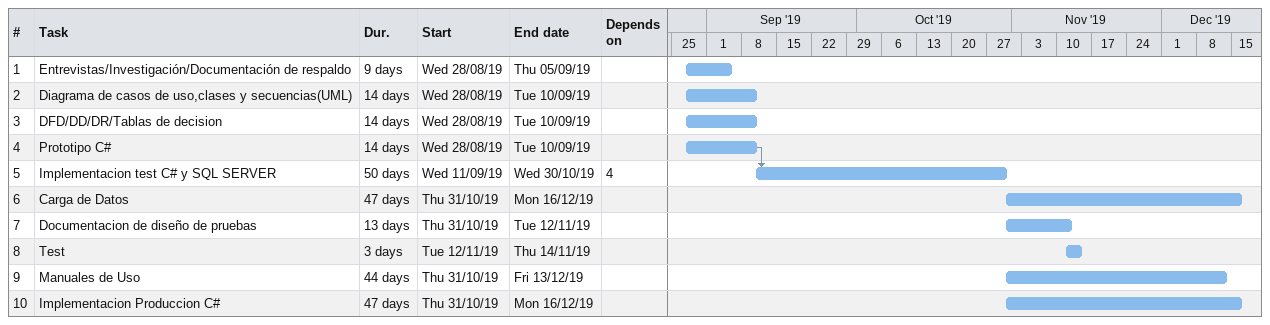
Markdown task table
| ID | Task | Duration | Start | Finish | Predecessors |
|---|---|---|---|---|---|
| 1 | Entrevistas/Investigación/Documentación de respaldo | 9d | 2019-08-28 | 2019-09-05 |  |
| 2 | Diagrama de casos de uso,clases y secuencias(UML) | 14d | 2019-08-28 | 2019-09-10 |  |
| 3 | DFD/DD/DR/Tablas de decision | 14d | 2019-08-28 | 2019-09-10 |  |
| 4 | Prototipo C# | 14d | 2019-08-28 | 2019-09-10 |  |
| 5 | Implementacion test C# y SQL SERVER | 50d | 2019-09-11 | 2019-10-30 | 4 |
| 6 | Carga de Datos | 47d | 2019-10-31 | 2019-12-16 |  |
| 7 | Documentacion de diseño de pruebas | 13d | 2019-10-31 | 2019-11-12 |  |
| 8 | Test | 3d | 2019-11-12 | 2019-11-14 |  |
| 9 | Manuales de Uso | 44d | 2019-10-31 | 2019-12-13 |  |
| 10 | Implementacion Produccion C# | 47d | 2019-10-31 | 2019-12-16 |  |
